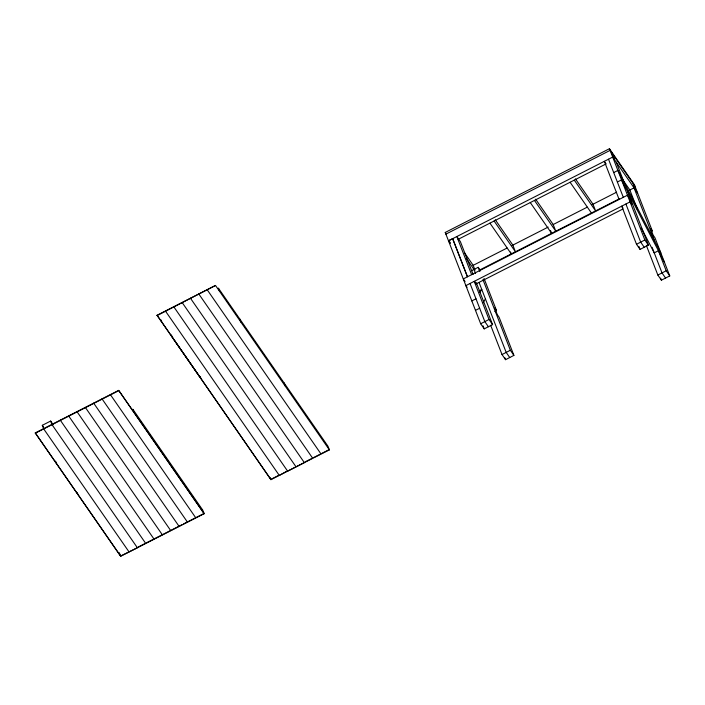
<?xml version="1.0" encoding="UTF-8"?>
<svg xmlns="http://www.w3.org/2000/svg" width="705" height="705" viewBox="0 0 705 705"><rect width="100%" height="100%" fill="white"/><g stroke="black" fill="none" stroke-linecap="round" stroke-linejoin="round"><path stroke-width="1.06" d="M479.92 292.46L481.612 289.746M483.022 302.815L485.278 299.193M157.056 315.258L215.501 285.454L329.385 449.861L270.94 479.664L157.056 315.258L270.835 479.382L278.255 475.602M157.171 315.54L215.501 285.454M128.927 551.751L43.71 428.931L42.3 425.309L50.654 421.052L53.166 424.674M134.117 412.575L132.822 409.235L202.74 510.103L204.15 513.725L120.687 556.28L35.25 432.914L118.713 390.35L204.036 513.443L183.635 523.85M35.356 433.187L118.819 390.632L204.15 513.725M476.28 282.635L492.566 324.617L484.22 328.874L480.669 323.745L445.252 232.447L609.446 148.72L634.341 184.622L652.372 231.108L650.592 228.543L653.183 235.223L654.963 237.788L669.75 275.919L661.405 280.176L657.844 275.047L646.326 245.349M445.904 234.122L610.098 150.385L634.985 186.287M449.156 240.502L450.266 243.366L448.468 240.766L452.645 238.643L467.459 276.801L452.663 238.669M448.495 240.802L612.689 157.065L637.593 193.003M458.091 239.374L605.665 164.115M613.702 172.575L617.871 170.434L660.893 253.095M617.368 182.022L621.537 179.881L664.559 262.542M472.923 265.459L507.124 248.019M512.015 245.525L548.173 227.089M553.064 224.595L587.274 207.147M592.156 204.661L616.593 192.201M471.495 270.72L478.175 267.318L480.546 270.738M628.173 190.826L634.042 187.874L654.751 241.286M479.418 270.147L619.184 198.881M463.282 278.933L627.476 195.206L629.257 197.77L631.847 204.45L630.067 201.886L465.873 285.613L467.062 287.323M475.47 284.194L623.053 208.936M479.277 290.777L481.779 289.499M471.812 300.92L475.99 298.797M475.478 310.367L479.656 308.244M494.848 311.434L496.523 310.579L484.062 278.466M480.669 323.745L489.014 319.488L492.566 324.617M636.509 244.274L644.846 239.991L648.397 245.12L640.07 249.403L636.509 244.274L621.722 206.142L622.903 207.852M654.24 252.866L658.417 250.733L666.199 270.79L669.75 275.919M502.022 354.553L510.349 350.262L513.901 355.39L505.573 359.682L502.022 354.553L490.662 325.296M657.844 275.047L666.199 270.79M50.654 421.052L52.029 424.692L137.387 547.767L120.581 556.007L35.25 432.914M138.171 547.027L145.6 543.247L60.269 420.154M146.525 542.771L181.775 524.802M286.6 471.345L279.286 475.408L165.411 311.002M305.159 461.881L312.579 458.1L198.801 293.976M313.505 457.624L320.925 453.844L207.155 289.711M321.85 453.368L329.27 449.579M622.215 178.955L629.741 189.821M604.934 162.185L606.115 163.895M644.247 247.279L640.669 242.115L625.899 204.009M665.573 278.052L662.021 272.923L652.09 247.314M575.447 178.876L593.011 204.221L595.602 210.901L574.275 180.127M570.098 182.26L591.433 213.033M535.633 199.18L553.196 224.525L555.787 231.205L534.452 200.431M530.283 202.564L551.61 233.337L550.499 230.473M495.28 219.757L512.843 245.102L515.434 251.782L494.108 221.009M489.931 223.141L511.266 253.915L510.526 252.002M464.401 252.654L473.187 265.327L475.038 270.103M466.366 258.435L473.892 269.292M445.252 232.447L446.494 234.245M496.523 310.579L494.743 308.014L497.333 314.694L499.114 317.259L513.901 355.39M463.872 279.788L465.062 281.498M488.398 326.75L484.837 321.621L470.05 283.489M509.75 357.55L506.172 352.394L479.056 282.485M42.3 425.309L43.56 427.124M641.153 227.715L654.311 252.998M504.798 357.673L505.573 359.682M633.205 183.723L635.795 190.403M629.865 189.998L637.39 209.429M616.24 162.194L624.022 182.251M627.688 191.698L648.397 245.12M660.62 278.167L661.405 280.176M611.878 152.95L614.469 159.63M609.446 148.72L644.846 239.991M608.512 159.198L623.308 197.329M638.88 246.336L640.07 249.403M604.344 161.33L619.131 199.462M478.175 267.318L479.761 271.407M482.943 279.603L510.349 350.262M473.998 269.442L475.584 273.54M473.108 274.439L460.4 241.674L456.84 236.545L471.636 274.677M475.258 282.009L475.998 283.921L474.227 281.357L489.014 319.488M483.057 325.869L484.22 328.874M329.385 449.861L327.975 446.239L218.356 288.098L219.652 291.438M283.833 382.559L285.128 385.899M239.682 318.871L240.978 322.211M295.88 466.613L182.11 302.489M270.182 477.717L270.94 479.664M190.456 298.233L304.34 462.63L287.64 471.151L173.756 306.745M200.264 376.849L200.907 378.514L172.417 337.51L171.447 335.007M160.775 319.603L161.745 322.106M195.69 517.699L110.359 394.606M187.345 521.956L102.014 398.863M178.991 526.221L93.659 403.119M170.645 530.477L85.314 407.384M162.291 534.734L76.968 411.641M153.946 538.99L68.614 415.897M119.286 552.667L120.687 556.28M77.268 492.786L77.911 494.461M55.607 461.176L56.585 463.687"/></g></svg>
